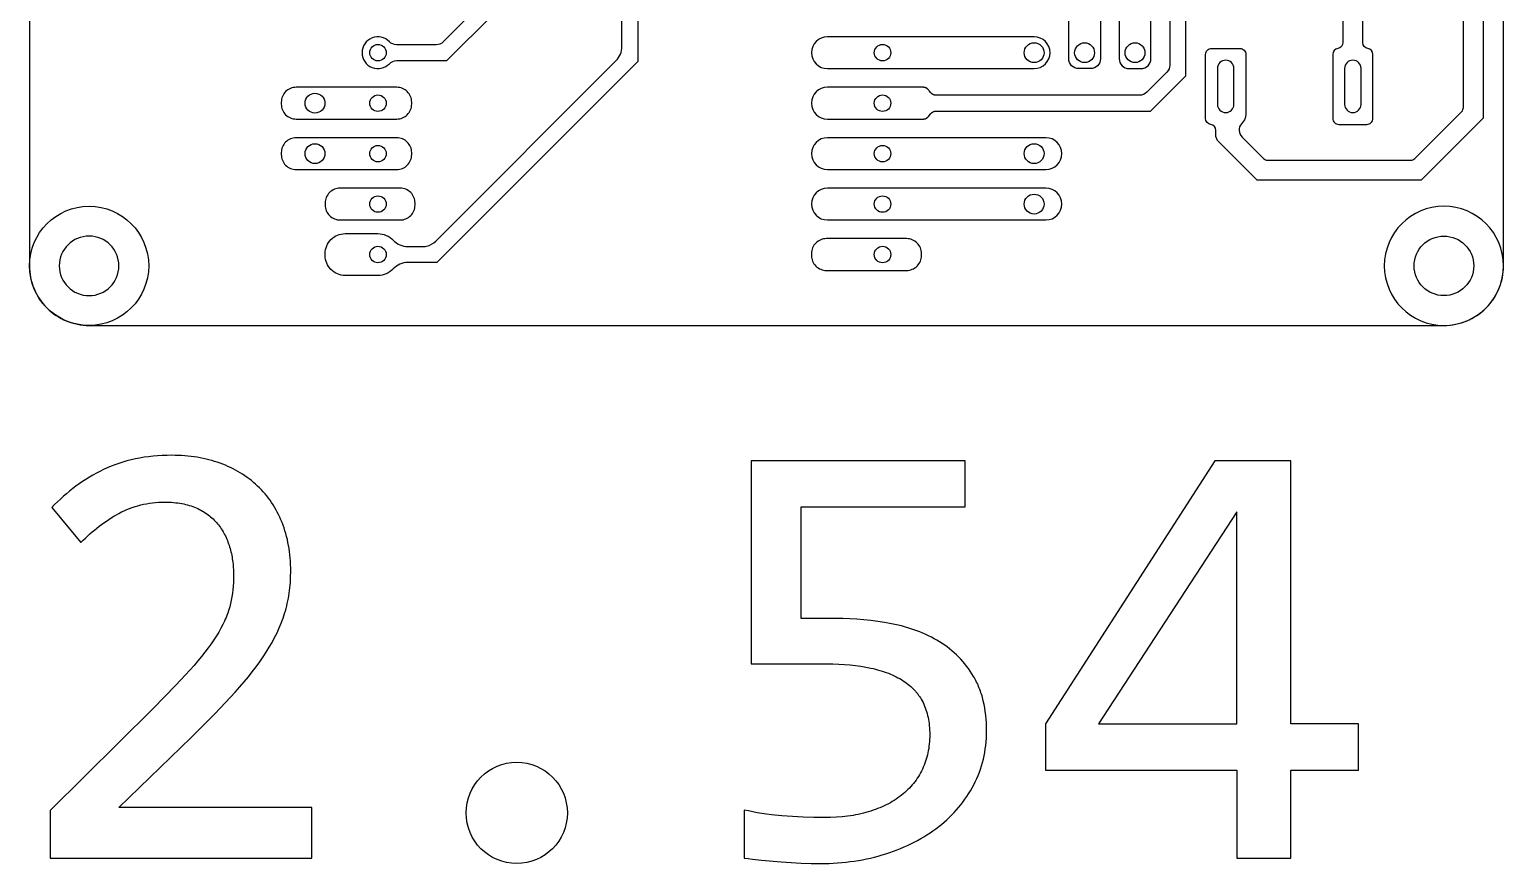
# Model space of a CAD drawing. Extents: x -757 to -528, y 190 to 455.
# Drawn here: x -602.4 to -528.2, y 332.4 to 374.4 of the extents above; entities that cross this region are included whole.
import ezdxf

# ---------------------------------------------------------------- set-up
doc = ezdxf.new("R2010")
doc.units = 0
doc.layers.get('0').update_dxf_attribs({"color": 160, "linetype": 'CONTINUOUS'})
for name, color, linetype in [('HOLES', 22, 'CONTINUOUS'), ('MOSFET', 7, 'CONTINUOUS'), ('MOSFET$TRACES', 7, 'CONTINUOUS')]:
    doc.layers.add(name, color=color, linetype=linetype)

msp = doc.modelspace()

# ---------------------------------------------------------------- linework, layer by layer
for points in [[(-596.191, 340.216), (-601.363, 335.074), (-601.363, 332.687), (-588.188, 332.687), (-588.188, 335.228), (-597.904, 335.228), (-594.278, 338.762), (-593.079, 339.952), (-592.543, 340.51), (-592.051, 341.042), (-591.821, 341.301), (-591.601, 341.558), (-591.391, 341.813), (-591.191, 342.066), (-591.001, 342.316), (-590.821, 342.564), (-590.651, 342.811), (-590.491, 343.055), (-590.341, 343.298), (-590.2, 343.541), (-590.07, 343.784), (-589.949, 344.028), (-589.838, 344.272), (-589.737, 344.516), (-589.691, 344.639), (-589.646, 344.761), (-589.604, 344.883), (-589.565, 345.006), (-589.528, 345.129), (-589.493, 345.253), (-589.461, 345.379), (-589.431, 345.506), (-589.403, 345.634), (-589.378, 345.764), (-589.356, 345.895), (-589.335, 346.027), (-589.317, 346.161), (-589.302, 346.296), (-589.289, 346.432), (-589.278, 346.569), (-589.269, 346.708), (-589.264, 346.848), (-589.259, 347.133), (-589.26, 347.302), (-589.266, 347.469), (-589.274, 347.634), (-589.286, 347.796), (-589.301, 347.957), (-589.32, 348.115), (-589.342, 348.272), (-589.368, 348.426), (-589.397, 348.578), (-589.429, 348.727), (-589.465, 348.875), (-589.504, 349.021), (-589.547, 349.164), (-589.593, 349.305), (-589.642, 349.444), (-589.695, 349.581), (-589.751, 349.715), (-589.809, 349.847), (-589.871, 349.977), (-589.935, 350.103), (-590.003, 350.227), (-590.072, 350.348), (-590.145, 350.467), (-590.221, 350.583), (-590.299, 350.697), (-590.38, 350.808), (-590.464, 350.916), (-590.551, 351.021), (-590.641, 351.124), (-590.733, 351.225), (-590.829, 351.322), (-590.927, 351.417), (-591.027, 351.51), (-591.13, 351.599), (-591.236, 351.686), (-591.343, 351.77), (-591.453, 351.852), (-591.565, 351.93), (-591.68, 352.006), (-591.797, 352.079), (-591.916, 352.149), (-592.038, 352.217), (-592.162, 352.282), (-592.288, 352.344), (-592.417, 352.403), (-592.548, 352.46), (-592.681, 352.514), (-592.816, 352.565), (-592.954, 352.613), (-593.094, 352.658), (-593.235, 352.7), (-593.378, 352.739), (-593.523, 352.775), (-593.67, 352.807), (-593.819, 352.837), (-593.97, 352.863), (-594.122, 352.887), (-594.277, 352.907), (-594.433, 352.924), (-594.591, 352.938), (-594.751, 352.949), (-594.913, 352.957), (-595.076, 352.961), (-595.242, 352.963), (-595.485, 352.96), (-595.724, 352.952), (-595.959, 352.937), (-596.191, 352.918), (-596.419, 352.893), (-596.643, 352.862), (-596.863, 352.825), (-597.08, 352.783), (-597.293, 352.735), (-597.502, 352.682), (-597.707, 352.623), (-597.909, 352.558), (-598.107, 352.488), (-598.301, 352.412), (-598.491, 352.331), (-598.677, 352.244), (-598.86, 352.152), (-599.041, 352.056), (-599.219, 351.957), (-599.394, 351.854), (-599.567, 351.748), (-599.736, 351.637), (-599.903, 351.523), (-600.068, 351.406), (-600.23, 351.284), (-600.389, 351.159), (-600.545, 351.03), (-600.699, 350.898), (-600.85, 350.762), (-600.998, 350.622), (-601.143, 350.478), (-601.286, 350.331), (-599.817, 348.571), (-599.708, 348.683), (-599.597, 348.791), (-599.484, 348.898), (-599.371, 349.001), (-599.256, 349.102), (-599.139, 349.201), (-599.022, 349.297), (-598.903, 349.39), (-598.783, 349.48), (-598.661, 349.568), (-598.538, 349.653), (-598.414, 349.736), (-598.289, 349.816), (-598.162, 349.893), (-598.034, 349.968), (-597.904, 350.04), (-597.774, 350.109), (-597.641, 350.173), (-597.506, 350.232), (-597.37, 350.288), (-597.232, 350.339), (-597.092, 350.385), (-596.95, 350.427), (-596.807, 350.465), (-596.661, 350.498), (-596.514, 350.527), (-596.365, 350.551), (-596.215, 350.571), (-596.062, 350.586), (-595.908, 350.597), (-595.752, 350.604), (-595.594, 350.606), (-595.48, 350.605), (-595.368, 350.602), (-595.259, 350.596), (-595.151, 350.588), (-595.045, 350.578), (-594.942, 350.565), (-594.84, 350.551), (-594.741, 350.534), (-594.643, 350.514), (-594.548, 350.493), (-594.454, 350.469), (-594.363, 350.443), (-594.274, 350.414), (-594.186, 350.384), (-594.101, 350.351), (-594.018, 350.315), (-593.936, 350.278), (-593.857, 350.239), (-593.78, 350.199), (-593.704, 350.157), (-593.63, 350.113), (-593.559, 350.067), (-593.489, 350.02), (-593.421, 349.971), (-593.355, 349.921), (-593.291, 349.868), (-593.229, 349.814), (-593.168, 349.759), (-593.11, 349.702), (-593.054, 349.643), (-592.999, 349.582), (-592.947, 349.52), (-592.896, 349.456), (-592.847, 349.391), (-592.799, 349.325), (-592.753, 349.257), (-592.709, 349.188), (-592.667, 349.118), (-592.626, 349.047), (-592.587, 348.975), (-592.55, 348.901), (-592.514, 348.826), (-592.48, 348.749), (-592.447, 348.672), (-592.417, 348.593), (-592.388, 348.513), (-592.36, 348.432), (-592.334, 348.349), (-592.31, 348.266), (-592.288, 348.182), (-592.267, 348.097), (-592.247, 348.012), (-592.23, 347.926), (-592.213, 347.84), (-592.198, 347.754), (-592.185, 347.666), (-592.174, 347.579), (-592.164, 347.49), (-592.155, 347.401), (-592.148, 347.312), (-592.143, 347.222), (-592.139, 347.132), (-592.136, 346.949), (-592.138, 346.756), (-592.145, 346.565), (-592.157, 346.379), (-592.174, 346.195), (-592.195, 346.015), (-592.222, 345.839), (-592.253, 345.665), (-592.289, 345.495), (-592.309, 345.411), (-592.331, 345.326), (-592.356, 345.24), (-592.383, 345.153), (-592.413, 345.066), (-592.444, 344.978), (-592.478, 344.89), (-592.514, 344.801), (-592.553, 344.711), (-592.593, 344.621), (-592.682, 344.438), (-592.779, 344.253), (-592.885, 344.065), (-593.002, 343.873), (-593.129, 343.676), (-593.268, 343.474), (-593.417, 343.267), (-593.578, 343.055), (-593.749, 342.838), (-593.931, 342.616), (-594.125, 342.389), (-594.552, 341.909), (-595.039, 341.387)], [(-554.232, 339.084), (-554.234, 339.288), (-554.242, 339.488), (-554.255, 339.684), (-554.273, 339.875), (-554.295, 340.062), (-554.323, 340.245), (-554.356, 340.423), (-554.395, 340.597), (-554.438, 340.766), (-554.461, 340.849), (-554.486, 340.931), (-554.512, 341.012), (-554.539, 341.092), (-554.568, 341.171), (-554.598, 341.248), (-554.629, 341.325), (-554.661, 341.4), (-554.695, 341.475), (-554.73, 341.548), (-554.766, 341.62), (-554.804, 341.691), (-554.842, 341.761), (-554.882, 341.83), (-554.965, 341.965), (-555.051, 342.097), (-555.141, 342.225), (-555.233, 342.35), (-555.329, 342.471), (-555.428, 342.589), (-555.53, 342.703), (-555.636, 342.814), (-555.745, 342.921), (-555.857, 343.025), (-555.972, 343.125), (-556.09, 343.222), (-556.212, 343.315), (-556.337, 343.405), (-556.465, 343.492), (-556.596, 343.575), (-556.73, 343.655), (-556.867, 343.731), (-557.005, 343.805), (-557.147, 343.876), (-557.29, 343.943), (-557.436, 344.008), (-557.584, 344.069), (-557.734, 344.128), (-557.887, 344.183), (-558.042, 344.235), (-558.2, 344.285), (-558.359, 344.331), (-558.521, 344.374), (-558.686, 344.414), (-558.852, 344.451), (-559.022, 344.485), (-559.363, 344.546), (-559.707, 344.599), (-560.054, 344.644), (-560.403, 344.68), (-560.754, 344.709), (-561.107, 344.729), (-561.463, 344.741), (-561.822, 344.745), (-563.566, 344.745), (-563.566, 350.361), (-555.303, 350.361), (-555.303, 352.687), (-566.076, 352.687), (-566.076, 342.465), (-562.281, 342.465), (-561.972, 342.462), (-561.672, 342.452), (-561.381, 342.436), (-561.099, 342.412), (-560.827, 342.383), (-560.563, 342.346), (-560.309, 342.303), (-560.064, 342.253), (-559.945, 342.226), (-559.828, 342.197), (-559.714, 342.166), (-559.601, 342.134), (-559.491, 342.1), (-559.384, 342.064), (-559.278, 342.027), (-559.175, 341.988), (-559.074, 341.947), (-558.976, 341.905), (-558.879, 341.861), (-558.785, 341.815), (-558.694, 341.768), (-558.604, 341.719), (-558.517, 341.668), (-558.432, 341.616), (-558.35, 341.562), (-558.27, 341.506), (-558.193, 341.448), (-558.119, 341.388), (-558.047, 341.326), (-557.977, 341.262), (-557.911, 341.196), (-557.878, 341.162), (-557.847, 341.128), (-557.816, 341.093), (-557.785, 341.058), (-557.755, 341.022), (-557.726, 340.986), (-557.698, 340.949), (-557.67, 340.912), (-557.643, 340.874), (-557.616, 340.836), (-557.591, 340.797), (-557.565, 340.758), (-557.541, 340.718), (-557.517, 340.678), (-557.471, 340.596), (-557.428, 340.513), (-557.388, 340.427), (-557.35, 340.339), (-557.314, 340.249), (-557.282, 340.157), (-557.252, 340.063), (-557.224, 339.967), (-557.199, 339.87), (-557.177, 339.77), (-557.158, 339.668), (-557.141, 339.564), (-557.126, 339.459), (-557.114, 339.351), (-557.105, 339.241), (-557.099, 339.129), (-557.095, 339.016), (-557.093, 338.9), (-557.095, 338.78), (-557.099, 338.662), (-557.106, 338.545), (-557.116, 338.43), (-557.129, 338.316), (-557.145, 338.204), (-557.164, 338.093), (-557.185, 337.984), (-557.21, 337.876), (-557.237, 337.77), (-557.267, 337.665), (-557.3, 337.562), (-557.336, 337.46), (-557.375, 337.359), (-557.416, 337.261), (-557.461, 337.163), (-557.508, 337.068), (-557.558, 336.974), (-557.61, 336.882), (-557.664, 336.791), (-557.722, 336.703), (-557.781, 336.616), (-557.844, 336.531), (-557.908, 336.448), (-557.976, 336.367), (-558.045, 336.287), (-558.118, 336.209), (-558.192, 336.133), (-558.27, 336.059), (-558.349, 335.987), (-558.432, 335.916), (-558.517, 335.847), (-558.604, 335.78), (-558.693, 335.715), (-558.785, 335.652), (-558.879, 335.591), (-558.975, 335.532), (-559.074, 335.475), (-559.175, 335.42), (-559.278, 335.367), (-559.383, 335.316), (-559.491, 335.267), (-559.601, 335.22), (-559.713, 335.174), (-559.827, 335.131), (-559.944, 335.09), (-560.063, 335.051), (-560.185, 335.013), (-560.308, 334.978), (-560.433, 334.945), (-560.56, 334.914), (-560.689, 334.886), (-560.821, 334.86), (-560.953, 334.836), (-561.088, 334.815), (-561.225, 334.795), (-561.364, 334.778), (-561.504, 334.763), (-561.791, 334.741), (-562.086, 334.727), (-562.388, 334.723), (-562.93, 334.728), (-563.469, 334.745), (-564.005, 334.774), (-564.538, 334.814), (-565.055, 334.867), (-565.302, 334.898), (-565.542, 334.933), (-565.775, 334.971), (-566, 335.012), (-566.218, 335.057), (-566.428, 335.105), (-566.428, 332.687), (-566.23, 332.658), (-566.02, 332.63), (-565.563, 332.58), (-564.576, 332.496), (-563.559, 332.435), (-563.063, 332.418), (-562.602, 332.412), (-562.381, 332.414), (-562.162, 332.42), (-561.945, 332.429), (-561.73, 332.443), (-561.517, 332.46), (-561.305, 332.481), (-561.096, 332.506), (-560.888, 332.534), (-560.683, 332.567), (-560.479, 332.603), (-560.277, 332.643), (-560.077, 332.687), (-559.879, 332.735), (-559.683, 332.787), (-559.489, 332.842), (-559.297, 332.902), (-559.107, 332.964), (-558.921, 333.03), (-558.737, 333.099), (-558.557, 333.171), (-558.38, 333.246), (-558.206, 333.324), (-558.036, 333.405), (-557.868, 333.489), (-557.704, 333.576), (-557.543, 333.666), (-557.385, 333.759), (-557.23, 333.856), (-557.078, 333.955), (-556.93, 334.057), (-556.784, 334.163), (-556.642, 334.271), (-556.503, 334.382), (-556.368, 334.496), (-556.237, 334.613), (-556.11, 334.733), (-555.986, 334.855), (-555.866, 334.979), (-555.75, 335.107), (-555.638, 335.237), (-555.529, 335.37), (-555.424, 335.505), (-555.323, 335.644), (-555.226, 335.785), (-555.133, 335.928), (-555.043, 336.075), (-554.957, 336.223), (-554.875, 336.375), (-554.797, 336.529), (-554.724, 336.685), (-554.656, 336.843), (-554.593, 337.004), (-554.536, 337.166), (-554.483, 337.33), (-554.435, 337.496), (-554.393, 337.664), (-554.355, 337.835), (-554.322, 338.007), (-554.295, 338.181), (-554.272, 338.358), (-554.255, 338.536), (-554.242, 338.717), (-554.234, 338.899)], [(-535.502, 337.11), (-535.502, 339.451), (-538.914, 339.451), (-538.914, 352.687), (-542.74, 352.687), (-551.263, 339.451), (-551.263, 337.11), (-541.638, 337.11), (-541.638, 332.687), (-538.914, 332.687), (-538.914, 337.11)], [(-541.638, 350.117), (-548.601, 339.451), (-541.638, 339.451)]]:
    msp.add_lwpolyline(points, close=True)
msp.add_circle((-577.882, 334.96), 2.548)
at = {"layer": 'HOLES'}
for points in [[(-541.78, 370.628), (-541.78, 372.441, 1), (-542.607, 372.441), (-542.607, 370.628, 1)], [(-535.38, 370.628), (-535.38, 372.441, 1), (-536.207, 372.441), (-536.207, 370.628, 1)]]:
    msp.add_lwpolyline(points, format="xyb", close=True, dxfattribs=at)
for centre, radius in [((-584.867, 373.23), 0.415), ((-559.467, 373.23), 0.415), ((-551.837, 373.23), 0.5), ((-549.297, 373.23), 0.5), ((-546.757, 373.23), 0.5), ((-588.037, 370.69), 0.5), ((-584.867, 370.69), 0.415), ((-559.467, 370.69), 0.415), ((-588.037, 368.15), 0.5), ((-584.867, 368.15), 0.415), ((-559.467, 368.15), 0.415), ((-551.837, 368.15), 0.5), ((-584.867, 365.61), 0.415), ((-559.467, 365.61), 0.415), ((-551.837, 365.61), 0.5), ((-531.209, 362.5), 1.5), ((-584.867, 363.07), 0.415), ((-559.467, 363.07), 0.415)]:
    msp.add_circle(centre, radius, dxfattribs=at)
at = {"layer": 'HOLES', "extrusion": (0, 0, -1)}
msp.add_circle((599.409, 362.5), 1.5, dxfattribs=at)
at = {"layer": 'MOSFET'}
msp.add_lwpolyline([(-528.209, 362.5), (-528.209, 451.5, 0.414214), (-531.209, 454.5), (-599.409, 454.5, 0.414214), (-602.409, 451.5), (-602.409, 362.5, 0.414214), (-599.409, 359.5), (-531.209, 359.5, 0.414214)], format="xyb", close=True, dxfattribs=at)
msp.add_circle((-599.409, 362.5), 3, dxfattribs=at)
at = {"layer": 'MOSFET', "extrusion": (0, 0, -1)}
msp.add_circle((531.209, 362.5), 3, dxfattribs=at)
at = {"layer": 'MOSFET$TRACES'}
for points in [[(-577.812, 377.548), (-581.584, 373.776, -0.198912), (-581.937, 373.63), (-583.929, 373.63, -0.204302), (-584.289, 373.784, 2.486759), (-584.289, 372.676, -0.204302), (-583.929, 372.83), (-581.399, 372.83), (-576.72, 377.509), (-576.72, 418.989), (-584.701, 426.97), (-586.428, 426.97, -0.204302), (-586.789, 427.124, 2.486759), (-586.789, 426.016, -0.204302), (-586.428, 426.17), (-585.239, 426.17, -0.198912), (-584.886, 426.024), (-577.666, 418.804, -0.198912), (-577.52, 418.45), (-577.52, 378.255, -0.198912)], [(-547.557, 405.66), (-547.557, 372.93, 0.414214), (-547.057, 372.43), (-546.457, 372.43, 0.414214), (-545.957, 372.93), (-545.957, 405.681), (-549.565, 409.29), (-558.154, 409.29, -0.175046), (-558.473, 409.405, 0.175046), (-558.984, 409.59), (-560.229, 409.59, 0.414214), (-560.729, 409.09), (-560.729, 408.49, 0.414214), (-560.229, 407.99), (-558.984, 407.99, 0.175046), (-558.473, 408.175, -0.175046), (-558.154, 408.29), (-550.187, 408.29, -0.198912), (-549.833, 408.144), (-547.703, 406.014, -0.198912)], [(-571.784, 374.873), (-571.784, 372.793), (-581.907, 362.67), (-583.364, 362.67, 0.208077), (-584.096, 362.352, -0.208077), (-584.867, 362.017), (-586.524, 362.017, -0.414214), (-587.524, 363.017), (-587.524, 363.123, -0.414214), (-586.524, 364.123), (-584.867, 364.123, -0.208077), (-584.096, 363.788, 0.208077), (-583.364, 363.47), (-582.545, 363.47, 0.062229), (-582.422, 363.485, 0.135012), (-581.961, 363.747), (-572.878, 372.83, 0.198912), (-572.586, 373.537), (-572.586, 374.873, 0.23352), (-573.37, 376.461, -2.952398), (-570.999, 376.461, 0.23352)], [(-551.837, 372.43, 1), (-551.837, 374.03), (-562.244, 374.03, 1), (-562.244, 372.43)], [(-583.919, 371.49), (-588.984, 371.49, 0.414214), (-589.734, 370.74), (-589.734, 370.64, 0.414214), (-588.984, 369.89), (-583.919, 369.89, 0.414214), (-583.169, 370.64), (-583.169, 370.74, 0.414214)], [(-583.919, 368.95), (-588.984, 368.95, 0.414214), (-589.734, 368.2), (-589.734, 368.1, 0.414214), (-588.984, 367.35), (-583.919, 367.35, 0.414214), (-583.169, 368.1), (-583.169, 368.2, 0.414214)], [(-551.248, 367.35, 1), (-551.248, 368.95), (-562.244, 368.95, 1), (-562.244, 367.35)], [(-586.774, 364.81), (-583.749, 364.81, 0.414214), (-582.999, 365.56), (-582.999, 365.66, 0.414214), (-583.749, 366.41), (-586.774, 366.41, 0.414214), (-587.524, 365.66), (-587.524, 365.56, 0.414214)], [(-551.248, 364.81, 1), (-551.248, 366.41), (-562.244, 366.41, 1), (-562.244, 364.81)], [(-558.258, 363.87), (-562.294, 363.87, 0.414214), (-563.044, 363.12), (-563.044, 363.02, 0.414214), (-562.294, 362.27), (-558.258, 362.27, 0.414214), (-557.508, 363.02), (-557.508, 363.12, 0.414214)]]:
    msp.add_lwpolyline(points, format="xyb", close=True, dxfattribs=at)
for points in [[(-545.008, 414.673), (-545.008, 372.608, -0.198912), (-545.154, 372.255), (-546.172, 371.236, -0.198912), (-546.526, 371.09), (-556.734, 371.09), (-556.762, 371.09), (-556.775, 371.09), (-556.789, 371.091), (-556.802, 371.092), (-556.815, 371.093), (-556.828, 371.094), (-556.835, 371.095), (-556.841, 371.096), (-556.847, 371.098), (-556.854, 371.099), (-556.86, 371.1), (-556.866, 371.102), (-556.873, 371.104), (-556.879, 371.105), (-556.885, 371.107), (-556.891, 371.109), (-556.897, 371.112), (-556.903, 371.114), (-556.909, 371.117), (-556.915, 371.119), (-556.921, 371.122), (-556.926, 371.125), (-556.932, 371.128), (-556.938, 371.131), (-556.943, 371.135), (-556.949, 371.138), (-556.955, 371.142), (-556.96, 371.146), (-556.966, 371.15), (-556.971, 371.154), (-556.976, 371.158), (-556.982, 371.162), (-556.992, 371.171), (-557.003, 371.18), (-557.013, 371.19), (-557.023, 371.2), (-557.033, 371.211), (-557.043, 371.221), (-557.062, 371.244), (-557.1, 371.29), (-557.139, 371.336), (-557.158, 371.359), (-557.168, 371.369), (-557.178, 371.38), (-557.188, 371.39), (-557.198, 371.4), (-557.209, 371.409), (-557.219, 371.418), (-557.225, 371.422), (-557.23, 371.426), (-557.235, 371.43), (-557.241, 371.434), (-557.246, 371.438), (-557.252, 371.442), (-557.257, 371.445), (-557.263, 371.449), (-557.269, 371.452), (-557.274, 371.455), (-557.28, 371.458), (-557.286, 371.461), (-557.292, 371.463), (-557.298, 371.466), (-557.304, 371.468), (-557.31, 371.47), (-557.316, 371.473), (-557.322, 371.475), (-557.328, 371.476), (-557.334, 371.478), (-557.341, 371.48), (-557.347, 371.481), (-557.353, 371.482), (-557.36, 371.484), (-557.366, 371.485), (-557.373, 371.486), (-557.386, 371.487), (-557.399, 371.488), (-557.412, 371.489), (-557.426, 371.49), (-557.439, 371.49), (-557.467, 371.49), (-562.244, 371.49, 1), (-562.244, 369.89), (-557.467, 369.89), (-557.439, 369.89), (-557.426, 369.89), (-557.412, 369.891), (-557.399, 369.892), (-557.386, 369.893), (-557.373, 369.894), (-557.366, 369.895), (-557.36, 369.896), (-557.353, 369.898), (-557.347, 369.899), (-557.341, 369.9), (-557.334, 369.902), (-557.328, 369.904), (-557.322, 369.905), (-557.316, 369.907), (-557.31, 369.909), (-557.304, 369.912), (-557.298, 369.914), (-557.292, 369.917), (-557.286, 369.919), (-557.28, 369.922), (-557.274, 369.925), (-557.269, 369.928), (-557.263, 369.931), (-557.257, 369.935), (-557.252, 369.938), (-557.246, 369.942), (-557.241, 369.946), (-557.235, 369.95), (-557.23, 369.954), (-557.225, 369.958), (-557.219, 369.962), (-557.209, 369.971), (-557.198, 369.98), (-557.188, 369.99), (-557.178, 370), (-557.168, 370.011), (-557.158, 370.021), (-557.139, 370.044), (-557.1, 370.09), (-557.062, 370.136), (-557.043, 370.159), (-557.033, 370.169), (-557.023, 370.18), (-557.013, 370.19), (-557.003, 370.2), (-556.992, 370.209), (-556.982, 370.218), (-556.976, 370.222), (-556.971, 370.226), (-556.966, 370.23), (-556.96, 370.234), (-556.955, 370.238), (-556.949, 370.242), (-556.943, 370.245), (-556.938, 370.249), (-556.932, 370.252), (-556.926, 370.255), (-556.921, 370.258), (-556.915, 370.261), (-556.909, 370.263), (-556.903, 370.266), (-556.897, 370.268), (-556.891, 370.27), (-556.885, 370.273), (-556.879, 370.275), (-556.873, 370.276), (-556.866, 370.278), (-556.86, 370.28), (-556.854, 370.281), (-556.847, 370.282), (-556.841, 370.284), (-556.835, 370.285), (-556.828, 370.286), (-556.815, 370.287), (-556.802, 370.288), (-556.789, 370.289), (-556.775, 370.29), (-556.762, 370.29), (-556.734, 370.29), (-545.987, 370.29), (-544.208, 372.07), (-544.208, 420.206, -0.397594)], [(-548.497, 404.447), (-548.497, 372.93, -0.414214), (-548.997, 372.43), (-549.597, 372.43, -0.414214), (-550.097, 372.93), (-550.097, 404.219, 0.198912)], [(-529.227, 391.446), (-529.227, 369.94), (-532.352, 366.815), (-540.616, 366.815), (-542.605, 368.805), (-542.693, 369.017), (-542.693, 369.323, 0.371766), (-542.949, 369.62, -0.371766), (-543.205, 369.917), (-543.205, 373.145, -0.414214), (-542.905, 373.445), (-541.481, 373.445, -0.414214), (-541.181, 373.145), (-541.181, 370.104, -0.174987), (-541.297, 369.785), (-541.402, 369.657, 0.387386), (-541.371, 368.984), (-540.289, 367.903, 0.19891), (-540.077, 367.815), (-532.89, 367.815, 0.198912), (-532.678, 367.903), (-530.315, 370.266, 0.198856), (-530.227, 370.478), (-530.227, 390.947, 0.198912)], [(-536.293, 378.711), (-536.293, 373.745, -0.371766), (-536.549, 373.448, 0.371766), (-536.805, 373.151), (-536.805, 369.923, 0.414214), (-536.505, 369.623), (-535.081, 369.623, 0.414214), (-534.781, 369.923), (-534.781, 373.145, 0.371766), (-535.037, 373.442, -0.371766), (-535.293, 373.738), (-535.293, 379.25)]]:
    msp.add_lwpolyline(points, format="xyb", dxfattribs=at)

doc.saveas('drawing.dxf')
